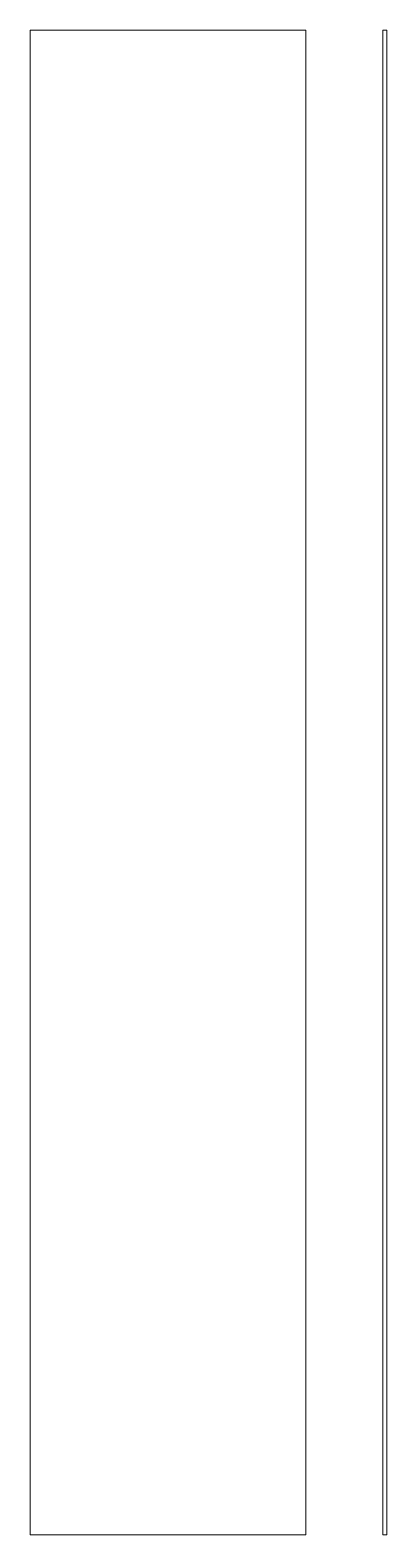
# Model space of a CAD drawing. Header units: millimetres. Extents: x -1085 to 5268, y 134 to 2619.
# Drawn here: x 602.9 to 648.2, y 737.1 to 928.1 of the extents above; entities that cross this region are included whole.
import ezdxf

# ---------------------------------------------------------------- set-up
doc = ezdxf.new("R2010")
doc.units = ezdxf.units.MM
doc.layers.add('A-LINE-GRPH', color=15, linetype='Continuous', lineweight=13)

msp = doc.modelspace()

# ---------------------------------------------------------------- linework, layer by layer
at = {"layer": 'A-LINE-GRPH'}
for p, q in [((602.88, 737.05), (602.88, 928.05)), ((602.88, 928.05), (637.88, 928.05)), ((637.88, 928.05), (637.88, 737.05)), ((647.65, 928.05), (648.15, 928.05)), ((647.65, 737.05), (647.65, 928.05)), ((648.15, 737.05), (648.15, 928.05)), ((637.88, 737.05), (602.88, 737.05)), ((648.15, 737.05), (647.65, 737.05))]:
    msp.add_line(p, q, dxfattribs=at)

doc.saveas('drawing.dxf')
